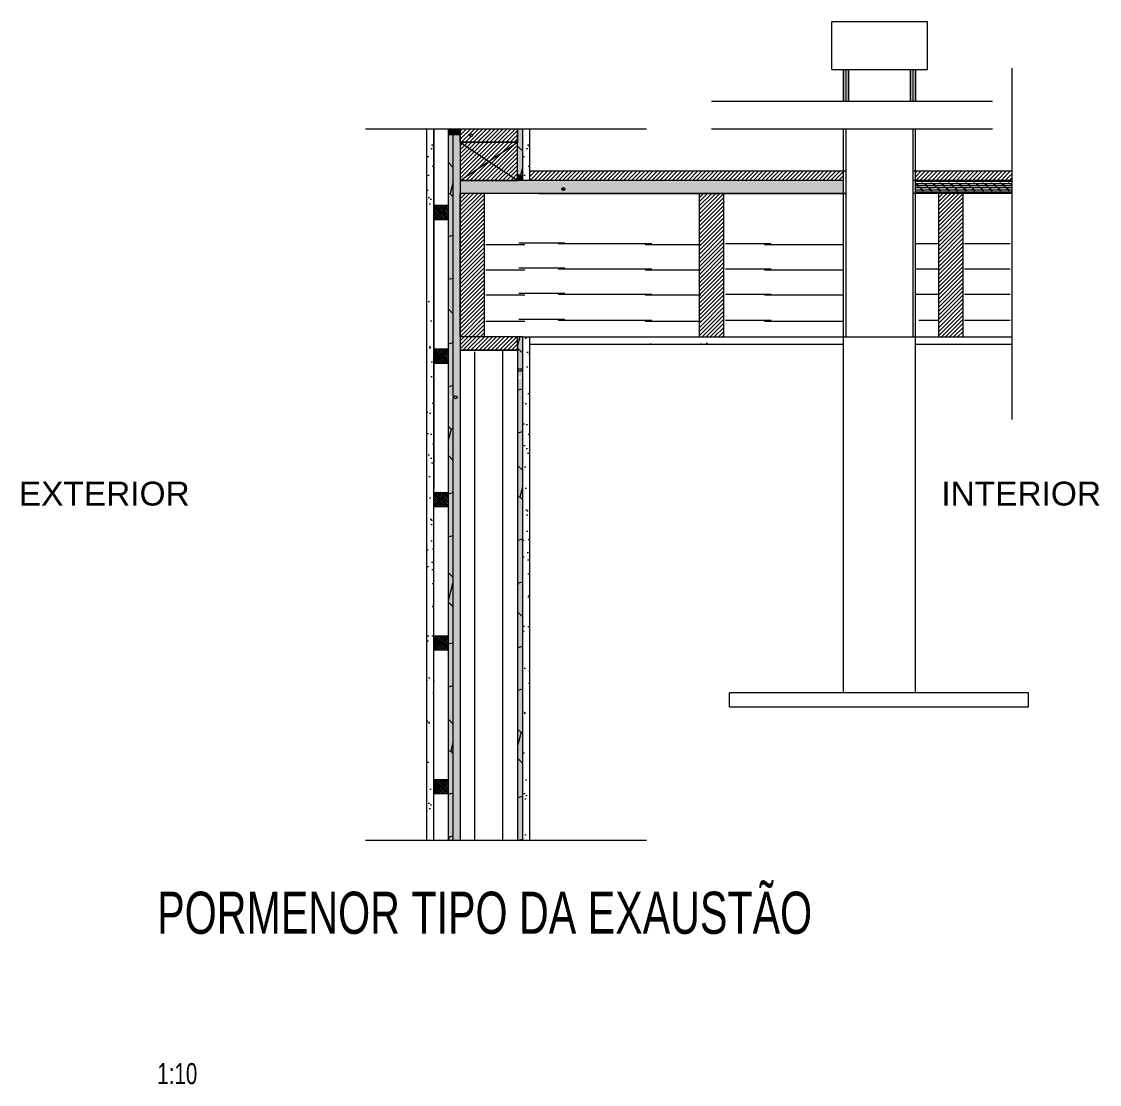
# Model space of a CAD drawing. Header units: metres. Extents: x -111189 to -108577, y -72951 to -72647.
# Drawn here: x -108582.204 to -108579.952, y -72951.189 to -72948.967 of the extents above; entities that cross this region are included whole.
import ezdxf

# ---------------------------------------------------------------- set-up
doc = ezdxf.new("R2010")
doc.units = ezdxf.units.M
doc.header["$MEASUREMENT"] = 0
doc.linetypes.add('Dashed', pattern=[0.423333, 0.211667, -0.211667])
doc.linetypes.add('Dot & Dashed', pattern=[0.670278, 0.3175, -0.176389, 0, -0.176389])
for name, color, linetype in [('Alçado - Muros 3_1_-EST-2', 7, 'Continuous'), ('Alçado - Muros 3_1_0', 7, 'Continuous'), ('Alçado - Muros 3_1__3houses_SIMBOLOGIA', 7, 'Continuous'), ('Alçado - Muros 3_1_AD_títulos', 7, 'Continuous'), ('Alçado - Muros 3_1_linha1', 7, 'Continuous'), ('Alçado - Muros 3_1_linha2', 7, 'Continuous'), ('Alçado - Muros 3_1_linha4', 7, 'Continuous'), ('Alçado - Muros 3_1_linha6', 7, 'Continuous'), ('Alçado - Muros 3_1_metal', 7, 'Continuous'), ('Alçado - Muros 3_1_osb', 7, 'Continuous'), ('Alçado - Muros 3_1_ripa', 7, 'Continuous'), ('Alçado - Muros 3_1_texto', 7, 'Continuous')]:
    doc.layers.add(name, color=color, linetype=linetype)
doc.styles.add('ESTILO_GERADO_11', font='arial.ttf', dxfattribs={"width": 0.7})
doc.styles.add('ESTILO_GERADO_5', font='arial.ttf')
pattern_1 = [(37.5, (-108581.172553, -72949.27123), (-0.0014637, 0.0447715), [0, -0.0353186, 0, -0.039501, 0, -0.0377583]), (7.5, (-108581.17255, -72949.27123), (0.0411224, 0.065575), [0, -0.0190534, 0, -0.0318332, 0, -0.01219885]), (327.5, (-108581.201133, -72949.27123), (0.0723599, 0.0001315), [0, -0.01161795, 0, -0.0418246, 0, -0.0546044]), (317.5, (-108581.20113, -72949.27123), (0.06985, 0.0203936), [0, -0.005809, 0, -0.0274184, 0, -0.0313685])]
pattern_2 = [(135, (-101781.63244, -69892.6846), (0.0612372465, 0.0612372465), [0.0500000024, -0.1000000048]), (135, (-101781.71609, -69892.66218), (0.0612372465, 0.0612372465), [0.0500000024, -0.1000000048]), (195, (-101781.6678, -69892.64924), (-0.0224143879, 0.0836516344), [0.0500000024, -0.1000000048]), (195, (-101781.729034, -69892.71048), (-0.0224143879, 0.0836516344), [0.0500000024, -0.1000000048]), (255, (-101781.63244, -69892.6846), (-0.0836516344, 0.0224143879), [0.0500000024, -0.1000000048]), (255, (-101781.69368, -69892.745834), (-0.0836516344, 0.0224143879), [0.0500000024, -0.1000000048])]
pattern_3 = [(45, (-106934.035899, -73255.6861326), (-0.004242640995, 0.004242640995), [])]
pattern_4 = [(45, (-106934.054899, -73254.531689), (-0.004242640995, 0.004242640995), [])]
pattern_5 = [(37.5, (-108581.372553, -72949.29123), (-0.0014637, 0.0447715), [0, -0.0353186, 0, -0.039501, 0, -0.0377583]), (7.5, (-108581.37255, -72949.29123), (0.0411224, 0.065575), [0, -0.0190534, 0, -0.0318332, 0, -0.01219885]), (327.5, (-108581.401133, -72949.29123), (0.0723599, 0.0001315), [0, -0.01161795, 0, -0.0418246, 0, -0.0546044]), (317.5, (-108581.40113, -72949.29123), (0.06985, 0.0203936), [0, -0.005809, 0, -0.0274184, 0, -0.0313685])]

msp = doc.modelspace()

# ---------------------------------------------------------------- hatches: boundary and pattern name
at = {"layer": 'Alçado - Muros 3_1_linha2', "linetype": 'Continuous', "lineweight": 18, "ltscale": 1000}
h = msp.add_hatch(dxfattribs=at)
h.set_pattern_fill('CORK_0001', style=0, pattern_type=2)
h.set_pattern_definition([(0, (-108807.269436, -72945.026), (0, 0.00450000015), []), (135, (-108807.267186, -72945.02825), (0.0090000003, 0.0090000003), [0.0063639613, -0.0063639613]), (135, (-108807.266061, -72945.02825), (0.0090000003, 0.0090000003), [0.0063639613, -0.0063639613]), (135, (-108807.264936, -72945.02825), (0.0090000003, 0.0090000003), [0.0063639613, -0.0063639613])])
h.paths.add_polyline_path([(-108581.2877, -72949.2994), (-108581.2877, -72949.3264), (-108580.4864, -72949.3264), (-108580.4864, -72949.2994)])
h.paths.add_polyline_path([(-108581.0691, -72949.3174, -1), (-108581.0751, -72949.3174, -0.080665), (-108581.075, -72949.3165, -0.850713)], flags=0)
h = msp.add_hatch(dxfattribs=at)
h.set_pattern_fill('CORK_0001', style=0, pattern_type=2)
h.set_pattern_definition([(0, (-108806.2508007, -72945.026), (0, 0.00450000015), []), (135, (-108806.248551, -72945.02825), (0.0090000003, 0.0090000003), [0.0063639613, -0.0063639613]), (135, (-108806.247426, -72945.02825), (0.0090000003, 0.0090000003), [0.0063639613, -0.0063639613]), (135, (-108806.246301, -72945.02825), (0.0090000003, 0.0090000003), [0.0063639613, -0.0063639613])])
h.paths.add_polyline_path([(-108580.3364, -72949.2994), (-108580.3364, -72949.3264), (-108580.1342, -72949.3264), (-108580.1342, -72949.2994)])
at = {"layer": 'Alçado - Muros 3_1_linha4', "linetype": 'Continuous', "lineweight": 18, "ltscale": 1000}
h = msp.add_hatch(dxfattribs=at)
h.set_pattern_fill('AR_SAND_0001_0001', color=254, style=0, pattern_type=2)
h.set_pattern_definition(pattern_5)
h.paths.add_polyline_path([(-108581.3577, -72949.4014), (-108581.3427, -72949.4014), (-108581.3427, -72949.1917), (-108581.3577, -72949.1917)])
h = msp.add_hatch(dxfattribs=at)
h.set_pattern_fill('HEXAGONAL_0001_0001', color=254, style=0, pattern_type=2)
h.set_pattern_definition(pattern_2)
h.paths.add_polyline_path([(-108581.3127, -72949.4014), (-108581.3027, -72949.4014), (-108581.3027, -72949.1917), (-108581.3127, -72949.1917)])
for points in [[(-108581.3027, -72949.5514), (-108581.2877, -72949.5514), (-108581.2877, -72949.1938), (-108581.3027, -72949.1938)], [(-108581.0691, -72949.3174, 1), (-108581.0751, -72949.3174, 1)], [(-108581.2877, -72949.5514), (-108581.3027, -72949.5514), (-108581.3027, -72950.6783), (-108581.2877, -72950.6783)]]:
    msp.add_hatch(color=254, dxfattribs=at).paths.add_polyline_path(points)
h = msp.add_hatch(dxfattribs=at)
h.set_pattern_fill('PLYWOOD_0001_0001', color=254, style=0, pattern_type=2)
h.set_pattern_definition([(45, (-106934.035899, -73255.2311326), (-0.004242640995, 0.004242640995), [])])
h.paths.add_polyline_path([(-108581.1677, -72949.1914), (-108581.2877, -72949.1914), (-108581.2877, -72949.2194), (-108581.1677, -72949.2194)])
h = msp.add_hatch(dxfattribs=at)
h.set_pattern_fill('HEXAGONAL_0001_0001', color=254, style=0, pattern_type=2)
h.set_pattern_definition([(135, (-106934.0359, -73255.018754), (0.0612372465, 0.0612372465), [0.050000002, -0.100000005]), (135, (-106934.11955, -73254.99634), (0.0612372465, 0.0612372465), [0.050000002, -0.100000005]), (195, (-106934.071254, -73254.9834), (-0.022414388, 0.0836516344), [0.050000002, -0.100000005]), (195, (-106934.13249, -73255.04464), (-0.022414388, 0.0836516344), [0.050000002, -0.100000005]), (255, (-106934.0359, -73255.018754), (-0.0836516344, 0.022414388), [0.050000002, -0.100000005]), (255, (-106934.09714, -73255.07999), (-0.0836516344, 0.022414388), [0.050000002, -0.100000005])])
h.paths.add_polyline_path([(-108581.1577, -72949.1914), (-108581.1677, -72949.1914), (-108581.1677, -72949.3114), (-108581.1577, -72949.3114)])
h = msp.add_hatch(dxfattribs=at)
h.set_pattern_fill('AR_SAND_0001_0001', color=254, style=0, pattern_type=2)
h.set_pattern_definition([(37.5, (-108581.172553, -72949.29123), (-0.001464, 0.044771), [0, -0.0353186, 0, -0.039501, 0, -0.0377583]), (7.5, (-108581.17255, -72949.29123), (0.041122, 0.065575), [0, -0.0190534, 0, -0.031833, 0, -0.012199]), (327.5, (-108581.201133, -72949.29123), (0.07236, 0.000131), [0, -0.011618, 0, -0.0418246, 0, -0.0546044]), (317.5, (-108581.20113, -72949.29123), (0.06985, 0.020394), [0, -0.005809, 0, -0.027418, 0, -0.0313685])])
h.paths.add_polyline_path([(-108581.1577, -72949.1916), (-108581.1577, -72949.2914), (-108581.1427, -72949.2914), (-108581.1427, -72949.1916)])
h = msp.add_hatch(dxfattribs=at)
h.set_pattern_fill('PLYWOOD_0001_0001', color=254, style=0, pattern_type=2)
h.set_pattern_definition([(45, (-106934.035899, -73254.531689), (-0.004242640995, 0.004242640995), [])])
h.paths.add_polyline_path([(-108581.2877, -72949.2994), (-108581.1677, -72949.2994), (-108581.1677, -72949.2194), (-108581.2877, -72949.2194)])
h = msp.add_hatch(dxfattribs=at)
h.set_pattern_fill('PLYWOOD_0001_0001', color=254, style=0, pattern_type=2)
h.set_pattern_definition(pattern_4)
h.paths.add_polyline_path([(-108580.4864, -72949.2994), (-108580.4864, -72949.2794), (-108581.1427, -72949.2794), (-108581.1427, -72949.2994)])
h = msp.add_hatch(dxfattribs=at)
h.set_pattern_fill('PLYWOOD_0001_0001', color=254, style=0, pattern_type=2)
h.set_pattern_definition(pattern_4)
h.paths.add_polyline_path([(-108580.3364, -72949.2794), (-108580.3364, -72949.2994), (-108580.1342, -72949.2994), (-108580.1342, -72949.2794)])
h = msp.add_hatch(dxfattribs=at)
h.set_pattern_fill('PLYWOOD_0001_0001', color=254, style=0, pattern_type=2)
h.set_pattern_definition(pattern_3)
h.paths.add_polyline_path([(-108581.2877, -72949.4014), (-108581.2367, -72949.4014), (-108581.2367, -72949.3264), (-108581.2877, -72949.3264)])
h = msp.add_hatch(dxfattribs=at)
h.set_pattern_fill('PLYWOOD_0001_0001', color=254, style=0, pattern_type=2)
h.set_pattern_definition([(45, (-106933.954192, -73255.6861326), (-0.004242640995, 0.004242640995), [])])
h.paths.add_polyline_path([(-108580.7877, -72949.3264), (-108580.7877, -72949.6264), (-108580.7367, -72949.6264), (-108580.7367, -72949.3264)])
h = msp.add_hatch(dxfattribs=at)
h.set_pattern_fill('PLYWOOD_0001_0001', color=254, style=0, pattern_type=2)
h.set_pattern_definition([(45, (-106933.454192, -73255.6861326), (-0.004242640995, 0.004242640995), [])])
h.paths.add_polyline_path([(-108580.2877, -72949.3264), (-108580.2877, -72949.6264), (-108580.2367, -72949.6264), (-108580.2367, -72949.3264)])
h = msp.add_hatch(dxfattribs=at)
h.set_pattern_fill('TRANS_0001_0001', color=254, style=0, pattern_type=2)
h.set_pattern_definition([(135, (-106934.035899, -73254.650324), (0.002245064104, 0.002245064104), []), (135, (-106934.0370215, -73254.6514465), (0.002245064104, 0.002245064104), [0.001587500052, -0.001587500052])])
h.paths.add_polyline_path([(-108581.3427, -72949.3514), (-108581.3427, -72949.3814), (-108581.3127, -72949.3814), (-108581.3127, -72949.3514)])
h = msp.add_hatch(dxfattribs=at)
h.set_pattern_fill('HEXAGONAL_0001_0001', color=254, style=0, pattern_type=2)
h.set_pattern_definition(pattern_2)
h.paths.add_polyline_path([(-108581.3027, -72949.4014), (-108581.3127, -72949.4014), (-108581.3127, -72950.6783), (-108581.3027, -72950.6783)])
h = msp.add_hatch(dxfattribs=at)
h.set_pattern_fill('PLYWOOD_0001_0001', color=254, style=0, pattern_type=2)
h.set_pattern_definition(pattern_3)
h.paths.add_polyline_path([(-108581.2367, -72949.4014), (-108581.2877, -72949.4014), (-108581.2877, -72949.6264), (-108581.2367, -72949.6264)])
h = msp.add_hatch(dxfattribs=at)
h.set_pattern_fill('AR_SAND_0001_0001', color=254, style=0, pattern_type=2)
h.set_pattern_definition(pattern_5)
h.paths.add_polyline_path([(-108581.3427, -72949.5514), (-108581.3577, -72949.5514), (-108581.3577, -72950.6783), (-108581.3427, -72950.6783)])
h = msp.add_hatch(dxfattribs=at)
h.set_pattern_fill('PLYWOOD_0001_0001', color=254, style=0, pattern_type=2)
h.set_pattern_definition(pattern_3)
h.paths.add_polyline_path([(-108581.1677, -72949.6264), (-108581.2877, -72949.6264), (-108581.2877, -72949.6544), (-108581.1677, -72949.6544)])
h = msp.add_hatch(dxfattribs=at)
h.set_pattern_fill('HEXAGONAL_0001_0001', color=254, style=0, pattern_type=2)
h.set_pattern_definition([(135, (-106934.0359, -73255.68613), (0.0612372465, 0.0612372465), [0.050000002, -0.100000005]), (135, (-106934.11955, -73255.66372), (0.0612372465, 0.0612372465), [0.050000002, -0.100000005]), (195, (-106934.071254, -73255.65078), (-0.022414388, 0.0836516344), [0.050000002, -0.100000005]), (195, (-106934.13249, -73255.712015), (-0.022414388, 0.0836516344), [0.050000002, -0.100000005]), (255, (-106934.0359, -73255.68613), (-0.0836516344, 0.022414388), [0.050000002, -0.100000005]), (255, (-106934.09714, -73255.74737), (-0.0836516344, 0.022414388), [0.050000002, -0.100000005])])
h.paths.add_polyline_path([(-108581.1677, -72949.6264), (-108581.1677, -72950.6783), (-108581.1577, -72950.6783), (-108581.1577, -72949.6264)])
h = msp.add_hatch(dxfattribs=at)
h.set_pattern_fill('AR_SAND_0001_0001', color=254, style=0, pattern_type=2)
h.set_pattern_definition(pattern_1)
h.paths.add_polyline_path([(-108581.1427, -72949.6264), (-108581.1577, -72949.6264), (-108581.1577, -72950.6783), (-108581.1427, -72950.6783)])
h = msp.add_hatch(dxfattribs=at)
h.set_pattern_fill('AR_SAND_0001_0001', color=254, style=0, pattern_type=2)
h.set_pattern_definition(pattern_1)
h.paths.add_polyline_path([(-108580.9786, -72949.6264), (-108580.9786, -72949.6414), (-108580.7623, -72949.6414), (-108580.7623, -72949.6264)])
h = msp.add_hatch(dxfattribs=at)
h.set_pattern_fill('TRANS_0001_0001', color=254, style=0, pattern_type=2)
h.set_pattern_definition([(135, (-106934.035899, -73254.950324), (0.002245064104, 0.002245064104), []), (135, (-106934.0370215, -73254.9514465), (0.002245064104, 0.002245064104), [0.001587500052, -0.001587500052])])
h.paths.add_polyline_path([(-108581.3427, -72949.6514), (-108581.3427, -72949.6814), (-108581.3127, -72949.6814), (-108581.3127, -72949.6514)])
h = msp.add_hatch(dxfattribs=at)
h.set_pattern_fill('TRANS_0001_0001', color=254, style=0, pattern_type=2)
h.set_pattern_definition([(135, (-106934.035899, -73254.950324), (0.002245064104, 0.002245064104), []), (135, (-106934.0370215, -73254.9514465), (0.002245064104, 0.002245064104), [0.001587500052, -0.001587500052])])
h.paths.add_polyline_path([(-108581.3427, -72949.6514), (-108581.3427, -72949.6814), (-108581.3127, -72949.6814), (-108581.3127, -72949.6514)])
h = msp.add_hatch(dxfattribs=at)
h.set_pattern_fill('TRANS_0001_0001', color=254, style=0, pattern_type=2)
h.set_pattern_definition([(135, (-106934.035899, -73255.250324), (0.002245064104, 0.002245064104), []), (135, (-106934.0370215, -73255.2514465), (0.002245064104, 0.002245064104), [0.001587500052, -0.001587500052])])
h.paths.add_polyline_path([(-108581.3427, -72949.9514), (-108581.3427, -72949.9814), (-108581.3127, -72949.9814), (-108581.3127, -72949.9514)])
h = msp.add_hatch(dxfattribs=at)
h.set_pattern_fill('TRANS_0001_0001', color=254, style=0, pattern_type=2)
h.set_pattern_definition([(135, (-106934.035899, -73255.550324), (0.002245064104, 0.002245064104), []), (135, (-106934.0370215, -73255.5514465), (0.002245064104, 0.002245064104), [0.001587500052, -0.001587500052])])
h.paths.add_polyline_path([(-108581.3427, -72950.2514), (-108581.3427, -72950.2814), (-108581.3127, -72950.2814), (-108581.3127, -72950.2514)])
h = msp.add_hatch(dxfattribs=at)
h.set_pattern_fill('TRANS_0001_0001', color=254, style=0, pattern_type=2)
h.set_pattern_definition([(135, (-106934.035899, -73255.550324), (0.002245064104, 0.002245064104), []), (135, (-106934.0370215, -73255.5514466), (0.002245064104, 0.002245064104), [0.001587500052, -0.001587500052])])
h.paths.add_polyline_path([(-108581.3427, -72950.2514), (-108581.3427, -72950.2814), (-108581.3127, -72950.2814), (-108581.3127, -72950.2514)])
h = msp.add_hatch(dxfattribs=at)
h.set_pattern_fill('TRANS_0001_0001', color=254, style=0, pattern_type=2)
h.set_pattern_definition([(135, (-106934.035899, -73255.850324), (0.002245064104, 0.002245064104), []), (135, (-106934.0370215, -73255.8514466), (0.002245064104, 0.002245064104), [0.001587500052, -0.001587500052])])
h.paths.add_polyline_path([(-108581.3427, -72950.5514), (-108581.3427, -72950.5814), (-108581.3127, -72950.5814), (-108581.3127, -72950.5514)])
at = {"layer": 'Alçado - Muros 3_1_linha6', "linetype": 'Continuous', "lineweight": 18, "ltscale": 1000}
for points in [[(-108581.3127, -72949.1919), (-108581.3127, -72949.2049), (-108581.3027, -72949.2049), (-108581.3027, -72949.1919)], [(-108581.3027, -72949.2049), (-108581.3127, -72949.2049), (-108581.3127, -72949.2801), (-108581.3027, -72949.2801)], [(-108581.1677, -72949.1915), (-108581.1677, -72949.2856), (-108581.1577, -72949.2889), (-108581.1577, -72949.1915)], [(-108581.3027, -72949.2801), (-108581.3127, -72949.2801), (-108581.3127, -72949.4013), (-108581.3027, -72949.4013)], [(-108581.1677, -72949.2994), (-108581.1577, -72949.2994), (-108581.1577, -72949.2889), (-108581.1677, -72949.2856)], [(-108581.3127, -72949.5514), (-108581.3027, -72949.5514), (-108581.3027, -72949.4013), (-108581.3127, -72949.4013)], [(-108581.3027, -72949.5514), (-108581.3127, -72949.5514), (-108581.3127, -72949.6339), (-108581.3027, -72949.6339)], [(-108581.3027, -72949.6339), (-108581.3127, -72949.6339), (-108581.3127, -72949.7116), (-108581.3027, -72949.7116)], [(-108581.3027, -72949.7116), (-108581.3127, -72949.7116), (-108581.3127, -72949.7526), (-108581.3082, -72949.7526, -0.738258), (-108581.3027, -72949.7509)], [(-108581.3027, -72949.7543, -0.738258), (-108581.3082, -72949.7526), (-108581.3127, -72949.7526), (-108581.3127, -72949.8038), (-108581.3027, -72949.8038)], [(-108581.3027, -72949.8038), (-108581.3127, -72949.8038), (-108581.3127, -72949.8565), (-108581.3027, -72949.8565)], [(-108581.3027, -72949.8565), (-108581.3127, -72949.8565), (-108581.3127, -72949.906), (-108581.3027, -72949.906)], [(-108581.3027, -72949.906), (-108581.3127, -72949.906), (-108581.3127, -72950.6783), (-108581.3027, -72950.6783)], [(-108581.1577, -72949.906), (-108581.1677, -72949.906), (-108581.1677, -72950.6783), (-108581.1577, -72950.6783)]]:
    msp.add_hatch(color=251, dxfattribs=at).paths.add_polyline_path(points)
h = msp.add_hatch(color=251, dxfattribs=at)
h.paths.add_polyline_path([(-108581.1577, -72949.6264), (-108581.1677, -72949.6264), (-108581.1677, -72949.906), (-108581.1577, -72949.906)])
h.paths.add_polyline_path([(-108581.1658, -72949.7116, -1), (-108581.1598, -72949.7116, -1)], flags=0)
at = {"layer": 'Alçado - Muros 3_1_osb', "linetype": 'Continuous', "lineweight": 18, "ltscale": 1000}
for points in [[(-108581.3027, -72949.1918), (-108581.3027, -72949.2049), (-108581.2877, -72949.2049), (-108581.2877, -72949.1918)], [(-108581.2877, -72949.2049), (-108581.3027, -72949.2049), (-108581.3027, -72949.2801), (-108581.2877, -72949.2801)], [(-108581.3027, -72949.5471), (-108581.2877, -72949.5514), (-108581.2877, -72949.2801), (-108581.3027, -72949.2801)], [(-108581.2877, -72949.5514), (-108581.3027, -72949.5471), (-108581.3027, -72949.6339), (-108581.2877, -72949.6339)], [(-108581.2877, -72949.6339), (-108581.3027, -72949.6339), (-108581.3027, -72949.7116), (-108581.2877, -72949.7116)], [(-108581.2877, -72949.7116), (-108581.3027, -72949.7116), (-108581.3027, -72949.7509, -0.150577), (-108581.3022, -72949.7526, -0.150577), (-108581.3027, -72949.7543), (-108581.3027, -72949.8038), (-108581.2877, -72949.8038)], [(-108581.2877, -72949.8038), (-108581.3027, -72949.8038), (-108581.3027, -72949.8565), (-108581.2877, -72949.8565)], [(-108581.2877, -72949.8565), (-108581.3027, -72949.8565), (-108581.3027, -72949.906), (-108581.2877, -72949.906)], [(-108581.2877, -72949.906), (-108581.3027, -72949.906), (-108581.3027, -72950.6783), (-108581.2877, -72950.6783)]]:
    msp.add_hatch(color=43, dxfattribs=at).paths.add_polyline_path(points)
at = {"layer": 'Alçado - Muros 3_1_ripa', "linetype": 'Continuous', "lineweight": 18, "ltscale": 1000}
for points in [[(-108581.3277, -72949.3664), (-108581.3127, -72949.3514), (-108581.3427, -72949.3514)], [(-108581.3277, -72949.3664), (-108581.3427, -72949.3514), (-108581.3427, -72949.3814)], [(-108581.3127, -72949.3514), (-108581.3277, -72949.3664), (-108581.3127, -72949.3814)], [(-108581.3127, -72949.3814), (-108581.3277, -72949.3664), (-108581.3427, -72949.3814)], [(-108581.3127, -72949.6514), (-108581.3427, -72949.6514), (-108581.3289, -72949.6653, -0.316312), (-108581.3256, -72949.6643)], [(-108581.3427, -72949.6514), (-108581.3427, -72949.6671), (-108581.3296, -72949.6671, -0.170158), (-108581.3289, -72949.6653)], [(-108581.3127, -72949.6514), (-108581.3427, -72949.6514), (-108581.3277, -72949.6664)], [(-108581.3277, -72949.6664), (-108581.3427, -72949.6514), (-108581.3427, -72949.6814)], [(-108581.3127, -72949.6514), (-108581.3277, -72949.6664), (-108581.3127, -72949.6814)], [(-108581.3127, -72949.6514), (-108581.3256, -72949.6643, -0.32088), (-108581.3236, -72949.6671, -0.227987), (-108581.3247, -72949.6695), (-108581.3127, -72949.6814)], [(-108581.3427, -72949.6814), (-108581.3127, -72949.6814), (-108581.3277, -72949.6664)], [(-108581.3294, -72949.6681, -0.082383), (-108581.3296, -72949.6671), (-108581.3427, -72949.6671), (-108581.3427, -72949.6814)], [(-108581.3427, -72949.6814), (-108581.3127, -72949.6814), (-108581.3247, -72949.6695, -0.519397), (-108581.3294, -72949.6681)], [(-108581.3277, -72949.9664), (-108581.3127, -72949.9514), (-108581.3427, -72949.9514)], [(-108581.3277, -72949.9664), (-108581.3427, -72949.9514), (-108581.3427, -72949.9814)], [(-108581.3127, -72949.9814), (-108581.3277, -72949.9664), (-108581.3427, -72949.9814)], [(-108581.3127, -72949.9514), (-108581.3277, -72949.9664), (-108581.3127, -72949.9814)], [(-108581.3127, -72950.2514), (-108581.3427, -72950.2514), (-108581.3289, -72950.2653, -0.316312), (-108581.3256, -72950.2643)], [(-108581.3427, -72950.2514), (-108581.3427, -72950.2671), (-108581.3296, -72950.2671, -0.170158), (-108581.3289, -72950.2653)], [(-108581.3277, -72950.2664), (-108581.3127, -72950.2514), (-108581.3427, -72950.2514)], [(-108581.3277, -72950.2664), (-108581.3427, -72950.2514), (-108581.3427, -72950.2814)], [(-108581.3127, -72950.2514), (-108581.3277, -72950.2664), (-108581.3127, -72950.2814)], [(-108581.3127, -72950.2514), (-108581.3256, -72950.2643, -0.32088), (-108581.3236, -72950.2671, -0.227987), (-108581.3247, -72950.2695), (-108581.3127, -72950.2814)], [(-108581.3127, -72950.2814), (-108581.3277, -72950.2664), (-108581.3427, -72950.2814)], [(-108581.3294, -72950.2681, -0.082383), (-108581.3296, -72950.2671), (-108581.3427, -72950.2671), (-108581.3427, -72950.2814)], [(-108581.3427, -72950.2814), (-108581.3127, -72950.2814), (-108581.3247, -72950.2695, -0.519397), (-108581.3294, -72950.2681)], [(-108581.3127, -72950.5514), (-108581.3427, -72950.5514), (-108581.3289, -72950.5653, -0.316312), (-108581.3256, -72950.5643)], [(-108581.3427, -72950.5514), (-108581.3427, -72950.5671), (-108581.3296, -72950.5671, -0.170158), (-108581.3289, -72950.5653)], [(-108581.3127, -72950.5514), (-108581.3256, -72950.5643, -0.32088), (-108581.3236, -72950.5671, -0.227987), (-108581.3247, -72950.5695), (-108581.3127, -72950.5814)], [(-108581.3294, -72950.5681, -0.082383), (-108581.3296, -72950.5671), (-108581.3427, -72950.5671), (-108581.3427, -72950.5814)], [(-108581.3427, -72950.5814), (-108581.3127, -72950.5814), (-108581.3247, -72950.5695, -0.519397), (-108581.3294, -72950.5681)]]:
    msp.add_hatch(color=34, dxfattribs=at).paths.add_polyline_path(points)

# ---------------------------------------------------------------- linework, layer by layer
at = {"layer": 'Alçado - Muros 3_1_-EST-2', "color": 2, "linetype": 'Dot & Dashed', "lineweight": 18, "ltscale": 1000}
for p, q in [((-108581.0691, -72949.4302), (-108581.1649, -72949.4302)), ((-108581.1528, -72949.434), (-108581.2339, -72949.434)), ((-108580.9669, -72949.4321), (-108581.0832, -72949.4321)), ((-108580.8872, -72949.4321), (-108580.9829, -72949.4321)), ((-108580.7849, -72949.434), (-108580.9012, -72949.434)), ((-108580.6379, -72949.4321), (-108580.7336, -72949.4321)), ((-108580.5356, -72949.434), (-108580.6519, -72949.434)), ((-108580.4864, -72949.434), (-108580.547, -72949.434)), ((-108580.2877, -72949.4321), (-108580.3346, -72949.4321)), ((-108580.1384, -72949.4321), (-108580.2341, -72949.4321)), ((-108581.1528, -72949.4867), (-108581.2339, -72949.4867)), ((-108581.0691, -72949.4829), (-108581.1649, -72949.4829)), ((-108580.9669, -72949.4848), (-108581.0832, -72949.4848)), ((-108580.8872, -72949.4848), (-108580.9829, -72949.4848)), ((-108580.7849, -72949.4867), (-108580.9012, -72949.4867)), ((-108580.6379, -72949.4848), (-108580.7336, -72949.4848)), ((-108580.5356, -72949.4867), (-108580.6519, -72949.4867)), ((-108580.4864, -72949.4867), (-108580.547, -72949.4867)), ((-108580.2877, -72949.4848), (-108580.3346, -72949.4848)), ((-108580.1384, -72949.4848), (-108580.2341, -72949.4848)), ((-108581.1528, -72949.5393), (-108581.2339, -72949.5393)), ((-108581.0691, -72949.5356), (-108581.1649, -72949.5356)), ((-108580.9669, -72949.5375), (-108581.0832, -72949.5375)), ((-108580.8872, -72949.5375), (-108580.9829, -72949.5375)), ((-108580.7849, -72949.5393), (-108580.9012, -72949.5393)), ((-108580.6379, -72949.5375), (-108580.7336, -72949.5375)), ((-108580.5356, -72949.5393), (-108580.6519, -72949.5393)), ((-108580.4864, -72949.5393), (-108580.547, -72949.5393)), ((-108580.2877, -72949.5375), (-108580.3346, -72949.5375)), ((-108580.1384, -72949.5375), (-108580.2341, -72949.5375)), ((-108581.1528, -72949.5939), (-108581.2339, -72949.5939)), ((-108581.0691, -72949.5901), (-108581.1649, -72949.5901)), ((-108580.9669, -72949.592), (-108581.0832, -72949.592)), ((-108580.8872, -72949.592), (-108580.9829, -72949.592)), ((-108580.7849, -72949.5939), (-108580.9012, -72949.5939)), ((-108580.6379, -72949.592), (-108580.7336, -72949.592)), ((-108580.5356, -72949.5939), (-108580.6519, -72949.5939)), ((-108580.4864, -72949.5939), (-108580.547, -72949.5939)), ((-108580.2877, -72949.592), (-108580.3296, -72949.592)), ((-108580.1384, -72949.592), (-108580.2341, -72949.592)), ((-108581.1986, -72950.6783), (-108581.1986, -72949.6545)), ((-108581.2568, -72950.6783), (-108581.2568, -72949.6573))]:
    msp.add_line(p, q, dxfattribs=at)
at = {"layer": 'Alçado - Muros 3_1_0', "color": 7, "linetype": 'Continuous', "lineweight": 18, "ltscale": 1000}
msp.add_line((-108580.7247, -72950.3994), (-108580.7247, -72950.3704), dxfattribs=at)
at = {"layer": 'Alçado - Muros 3_1__3houses_SIMBOLOGIA', "color": 251, "linetype": 'Dashed', "lineweight": 18, "ltscale": 10}
for p, q in [((-108580.1342, -72949.7992), (-108580.1342, -72949.0646)), ((-108580.7626, -72949.134), (-108580.1751, -72949.134)), ((-108581.4857, -72949.1914), (-108580.8983, -72949.1914)), ((-108580.7626, -72949.1914), (-108580.1751, -72949.1914)), ((-108581.4857, -72950.6783), (-108580.8983, -72950.6783))]:
    msp.add_line(p, q, dxfattribs=at)
at = {"layer": 'Alçado - Muros 3_1_linha1', "color": 7, "linetype": 'Continuous', "lineweight": 18, "ltscale": 1000}
for centre in [(-108581.2648, -72949.2049), (-108581.0721, -72949.3174), (-108581.1628, -72949.6956), (-108581.2971, -72949.7526)]:
    msp.add_circle(centre, 0.003, dxfattribs=at)
at = {"layer": 'Alçado - Muros 3_1_linha2', "color": 7, "linetype": 'Continuous', "lineweight": 18, "ltscale": 1000}
for p, q in [((-108580.5114, -72948.9673), (-108580.3114, -72948.9673)), ((-108580.5114, -72949.0673), (-108580.5114, -72948.9673)), ((-108580.3114, -72949.0673), (-108580.3114, -72948.9673)), ((-108580.5114, -72949.0673), (-108580.4764, -72949.0673)), ((-108580.4864, -72949.134), (-108580.4864, -72949.0673)), ((-108580.4864, -72949.0673), (-108580.4864, -72949.134)), ((-108580.4814, -72949.134), (-108580.4814, -72949.0673)), ((-108580.4764, -72949.134), (-108580.4764, -72949.0673)), ((-108580.4764, -72949.0673), (-108580.4764, -72949.134)), ((-108580.3464, -72949.134), (-108580.3464, -72949.0673)), ((-108580.3464, -72949.0673), (-108580.3114, -72949.0673)), ((-108580.3464, -72949.0673), (-108580.3464, -72949.134)), ((-108580.3414, -72949.134), (-108580.3414, -72949.0673)), ((-108580.3364, -72949.134), (-108580.3364, -72949.0673)), ((-108580.3364, -72949.0673), (-108580.3364, -72949.134)), ((-108581.3577, -72949.1914), (-108581.3577, -72949.5514)), ((-108581.3427, -72949.1914), (-108581.3427, -72949.5514)), ((-108581.3427, -72949.5514), (-108581.3427, -72949.1914)), ((-108581.3127, -72949.1914), (-108581.3127, -72949.5514)), ((-108581.3027, -72949.1914), (-108581.3027, -72949.5514)), ((-108581.2877, -72949.1914), (-108581.2877, -72949.5514)), ((-108581.1677, -72949.2994), (-108581.1677, -72949.1914)), ((-108581.1577, -72949.1914), (-108581.1577, -72949.2776)), ((-108581.1577, -72949.1914), (-108581.1577, -72949.2994)), ((-108581.1427, -72949.1914), (-108581.1427, -72949.2994)), ((-108580.4864, -72949.6264), (-108580.4864, -72949.1914)), ((-108580.4814, -72949.6264), (-108580.4814, -72949.1914)), ((-108580.3414, -72949.6264), (-108580.3414, -72949.1914)), ((-108580.3364, -72949.6264), (-108580.3364, -72949.1914)), ((-108581.2877, -72949.2194), (-108581.1677, -72949.2194)), ((-108581.2877, -72949.2994), (-108581.1677, -72949.2194)), ((-108581.2877, -72949.2194), (-108581.1677, -72949.2994)), ((-108581.1427, -72949.2794), (-108580.4814, -72949.2794)), ((-108580.3414, -72949.2794), (-108580.1342, -72949.2794)), ((-108580.4864, -72949.2994), (-108581.2877, -72949.2994)), ((-108581.2877, -72949.2994), (-108581.1677, -72949.2994)), ((-108580.1342, -72949.2994), (-108580.3414, -72949.2994)), ((-108581.1677, -72949.3264), (-108581.2877, -72949.3264)), ((-108581.2877, -72949.5514), (-108581.2877, -72949.3264)), ((-108580.4814, -72949.3264), (-108581.2877, -72949.3264)), ((-108581.2367, -72949.5514), (-108581.2367, -72949.3264)), ((-108581.1227, -72949.3264), (-108580.4814, -72949.3264)), ((-108580.7877, -72949.6264), (-108580.7877, -72949.3264)), ((-108580.7367, -72949.6264), (-108580.7367, -72949.3264)), ((-108580.1342, -72949.3264), (-108580.3414, -72949.3264)), ((-108580.2877, -72949.6264), (-108580.2877, -72949.3264)), ((-108580.2367, -72949.6264), (-108580.2367, -72949.3264)), ((-108581.3427, -72949.3514), (-108581.3127, -72949.3814)), ((-108581.3127, -72949.3514), (-108581.3427, -72949.3814)), ((-108581.3427, -72949.3514), (-108581.3127, -72949.3514)), ((-108581.3577, -72949.5514), (-108581.3577, -72950.6783)), ((-108581.3427, -72949.5514), (-108581.3427, -72949.9449)), ((-108581.3427, -72950.6783), (-108581.3427, -72949.5514)), ((-108581.3127, -72949.5514), (-108581.3127, -72950.6783)), ((-108581.3027, -72949.5514), (-108581.3027, -72950.6783)), ((-108581.2877, -72949.5514), (-108581.2877, -72950.6783)), ((-108581.2877, -72949.6264), (-108581.2877, -72949.5514)), ((-108581.2367, -72949.6264), (-108581.2367, -72949.5514)), ((-108581.1577, -72949.6264), (-108581.2877, -72949.6264)), ((-108581.1677, -72949.6464), (-108581.1677, -72949.6264)), ((-108581.1577, -72949.6264), (-108581.1577, -72949.9449)), ((-108581.1577, -72949.6264), (-108581.1357, -72949.6264)), ((-108581.1577, -72949.6264), (-108581.1577, -72950.6783)), ((-108581.1427, -72949.6264), (-108581.1427, -72949.9449)), ((-108581.1427, -72949.6264), (-108581.1427, -72950.6783)), ((-108581.1427, -72949.6264), (-108581.1427, -72950.3994)), ((-108581.1357, -72949.6264), (-108580.9857, -72949.6264)), ((-108580.9857, -72949.6264), (-108580.1342, -72949.6264)), ((-108580.4864, -72950.3704), (-108580.4864, -72949.6264)), ((-108580.3364, -72950.3704), (-108580.3364, -72949.6264)), ((-108581.3427, -72949.6514), (-108581.3127, -72949.6814)), ((-108581.3127, -72949.6514), (-108581.3427, -72949.6814)), ((-108581.3127, -72949.6514), (-108581.3427, -72949.6814)), ((-108581.1677, -72949.6544), (-108581.2877, -72949.6544)), ((-108581.1677, -72949.6464), (-108581.1677, -72950.6783)), ((-108581.1427, -72949.6414), (-108580.4864, -72949.6414)), ((-108580.3364, -72949.6414), (-108580.1342, -72949.6414)), ((-108581.3427, -72949.6814), (-108581.3127, -72949.6814)), ((-108581.3427, -72949.9514), (-108581.3127, -72949.9814)), ((-108581.3127, -72949.9514), (-108581.3427, -72949.9814)), ((-108581.3427, -72949.9514), (-108581.3127, -72949.9514)), ((-108581.3427, -72950.2514), (-108581.3127, -72950.2814)), ((-108581.3127, -72950.2514), (-108581.3427, -72950.2814)), ((-108581.3427, -72950.2514), (-108581.3127, -72950.2814)), ((-108581.3127, -72950.2514), (-108581.3427, -72950.2814)), ((-108581.3427, -72950.2514), (-108581.3127, -72950.2514)), ((-108580.1001, -72950.3704), (-108580.7247, -72950.3704)), ((-108580.1001, -72950.3994), (-108580.1001, -72950.3704)), ((-108580.7247, -72950.3994), (-108580.1001, -72950.3994)), ((-108581.3427, -72950.5514), (-108581.3127, -72950.5814)), ((-108581.3127, -72950.5514), (-108581.3427, -72950.5814))]:
    msp.add_line(p, q, dxfattribs=at)
at = {"layer": 'Alçado - Muros 3_1_linha2', "color": 7, "linetype": 'Continuous', "lineweight": 18, "ltscale": 1000, "flags": 128}
for points in [[(-108581.1677, -72949.1914), (-108581.1677, -72949.2194), (-108581.2877, -72949.2194), (-108581.2877, -72949.1914)], [(-108581.3427, -72949.3514), (-108581.3127, -72949.3514), (-108581.3127, -72949.3814), (-108581.3427, -72949.3814)], [(-108581.3427, -72949.6514), (-108581.3127, -72949.6514), (-108581.3127, -72949.6814), (-108581.3427, -72949.6814)], [(-108581.3427, -72949.6514), (-108581.3127, -72949.6514), (-108581.3127, -72949.6814), (-108581.3427, -72949.6814)], [(-108581.3427, -72949.9514), (-108581.3127, -72949.9514), (-108581.3127, -72949.9814), (-108581.3427, -72949.9814)], [(-108581.3427, -72950.2514), (-108581.3127, -72950.2514), (-108581.3127, -72950.2814), (-108581.3427, -72950.2814)], [(-108581.3427, -72950.2514), (-108581.3127, -72950.2514), (-108581.3127, -72950.2814), (-108581.3427, -72950.2814)], [(-108581.3427, -72950.5514), (-108581.3127, -72950.5514), (-108581.3127, -72950.5814), (-108581.3427, -72950.5814)]]:
    msp.add_lwpolyline(points, close=True, dxfattribs=at)
at = {"layer": 'Alçado - Muros 3_1_linha6', "color": 251, "linetype": 'Continuous', "lineweight": 18, "ltscale": 1000}
msp.add_line((-108581.2877, -72949.6544), (-108581.1677, -72949.6544), dxfattribs=at)
at = {"layer": 'Alçado - Muros 3_1_metal', "color": 253, "linetype": 'Continuous', "lineweight": 18, "ltscale": 1000}
msp.add_line((-108580.4764, -72949.0673), (-108580.3464, -72949.0673), dxfattribs=at)
at = {"layer": 'Alçado - Muros 3_1_osb', "color": 43, "linetype": 'Continuous', "lineweight": 18, "ltscale": 1000}
msp.add_line((-108581.1677, -72949.1914), (-108581.0572, -72949.1914), dxfattribs=at)

# ---------------------------------------------------------------- texts
at = {"layer": 'Alçado - Muros 3_1_AD_títulos', "color": 7, "linetype": 'Continuous', "lineweight": 18, "insert": (-108581.9207, -72950.786), "char_height": 0.088072, "attachment_point": 1, "line_spacing_factor": 2.4401, "style": 'ESTILO_GERADO_11'}
msp.add_mtext('\\A1;{\\pql;\\fArial|b0|i0|c0|p0;\\W0.700000;PORMENOR TIPO DA EXAUSTÃO\\P\\pql;\\fArial|b0|i0|c0|p0;\\C2;\\H0.500000x;\\W0.700000;1:10}', dxfattribs=at)
at = {"layer": 'Alçado - Muros 3_1_texto', "color": 253, "linetype": 'Continuous', "lineweight": 18, "char_height": 0.05, "attachment_point": 2, "style": 'ESTILO_GERADO_5'}
for s, insert in [('\\A1;{\\pqc;\\fArial|b0|i0|c0|p0;\\W1.000000;EXTERIOR}', (-108582.0314, -72949.9289)), ('\\A1;{\\pqc;\\fArial|b0|i0|c0|p0;\\W1.000000;INTERIOR}', (-108580.1155, -72949.9289))]:
    msp.add_mtext(s, dxfattribs=dict(at, insert=insert))

doc.saveas('drawing.dxf')
